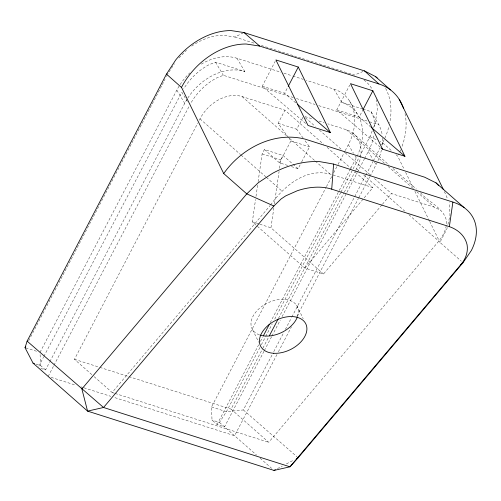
<?xml version="1.0" encoding="UTF-8"?>
<svg xmlns="http://www.w3.org/2000/svg" width="501" height="501" viewBox="0 0 501 501"><rect width="100%" height="100%" fill="white"/><g stroke="black" fill="none" stroke-linecap="round" stroke-linejoin="round"><path stroke-width="0.38" stroke-dasharray="2.5 1.88" d="M381.9 204.884L323.471 274.003L304.833 268.073L252.322 221.868L255.548 199.473M255.992 196.379L257.664 184.8M258.109 181.706L262.117 153.907L264.409 149.536L283.046 155.467L298.108 168.743L301.314 162.593M323.471 274.003L270.966 227.792L273.865 207.715M274.416 203.857L279.095 171.423M279.539 168.33L280.76 159.838L283.046 155.467M447.218 227.473L446.867 228.976L439.947 242.39L461.289 261.171M447.919 224.461L450.011 215.43L449.172 202.667M359.424 156.769L369.932 136.648L372.155 131.005M373.514 127.567L375.249 123.171L377.197 110.289A55.373 41.401 -48.7 0 0 376.22 99.686M162.268 84.694L165.073 79.258M166.482 76.534L167.534 74.499M28.67 340.774L161.917 85.377M40.036 352.322L176.834 90.117A50.413 37.707 -48.6 0 1 189.791 72.921M38.815 366.175L43.524 357.15M43.881 356.462L181.825 92.234L187.299 101.415M40.806 368.423L45.56 369.938L49.53 362.317M49.893 361.622L184.719 103.35A50.413 37.707 -48.6 0 1 187.387 98.722M48.159 376.42L53.588 366.012M53.951 365.317L189.29 106.024M91.852 374.629L74.467 359.311L197.82 123.014M199.266 120.246L199.993 118.856A35.289 26.39 -48.6 0 1 242.064 96.555L284.937 110.189L323.608 144.263M305.654 123.434L262.223 86.178L275.193 61.322M295.747 102.862L284.593 93.299L287.837 87.08M288.595 137.8L278.093 123.309L284.937 110.189M303.124 138.057L296.73 129.239L303.218 116.814M287.668 165.424L279.47 162.812L290.874 140.95L289.052 138.426M301.671 161.911L309.512 146.881L304.946 140.581M380.221 147.162L336.791 109.907L349.761 85.051M370.903 127.091L359.167 117.021L362.768 110.12M263.983 351.282L224.517 426.871L217.058 424.504L212.004 420.051L211.541 406.881L326.088 187.336M326.452 186.641L331.869 176.252M333.679 172.789L337.655 165.173M338.012 164.478L344.882 151.321M345.239 150.626L348.339 144.689A50.413 37.707 -48.6 0 0 333.873 89.097L306.28 80.317M217.058 424.504L258.629 344.876M260.439 341.413L262.605 337.254M270.196 322.713L338.876 191.157M339.24 190.461L350.443 169M350.806 168.305L356.224 157.921A50.413 37.707 -48.6 0 0 357.557 155.216M259.9 347.531L226.383 411.766L219.457 422.424L212.004 420.051M261.347 344.751L265.33 337.123M265.687 336.428L272.206 323.94M274.736 319.087L340.605 192.835M340.968 192.146L359.06 157.458M420.489 192.71C428.524 202.266 443.316 207.558 446.46 220.572C447.055 228.237 443.448 235.27 438.801 241.113L268.73 442.32L231.067 409.135L262.537 348.846M262.9 348.151L268.686 337.067M278.456 318.354L343.93 192.929M344.293 192.24L355.503 170.76M355.867 170.064L356.587 168.68A35.289 26.39 -48.6 0 0 346.467 129.772L327.829 123.841M264.34 350.587L271.586 336.716M271.943 336.021L280.272 320.07M282.082 316.607L357.025 173.045M357.388 172.357L364.265 159.18M364.628 158.485L368.248 151.546A50.413 37.707 -48.6 0 0 374.028 134.656M211.541 406.881L226.383 411.766L243.361 409.931L272.319 354.439M273.765 351.664L283.898 332.244M285.351 329.464L291.501 317.672M291.864 316.983L365.699 175.469M366.062 174.774L372.938 161.598M373.301 160.902L380.178 147.72M381.624 144.946L382.708 142.866L380.021 141.558M276.965 354.539L234.581 435.726L113.777 397.293M278.412 351.765L291.45 326.784M296.886 316.375L358.465 198.402M358.829 197.713L369.694 176.891M370.057 176.202L376.063 164.66A50.413 37.707 -48.6 0 0 381.418 149.993M169.056 71.887L174.379 63.784M94.169 376.671L112.136 392.496L270.089 205.623M270.596 205.028C283.729 186.253 305.403 167.873 329.946 173.991L372.825 187.631L304.833 268.073M382.401 204.289L391.469 193.561L434.348 207.201L440.366 210.226M178.907 57.934L186.491 50.244M166.476 74.11L168.236 73.14M277.448 468.61L282.276 466.08M286.409 463.907L293.999 459.931M191.739 46.117A55.373 41.433 -48.7 0 1 223.509 35.295L234.85 37.024L243.937 32.546M363.031 71.493L354.389 75.062L294.619 56.043M187.806 98.071A50.413 37.707 -48.6 0 1 244.826 71.493L215.518 62.168L208.886 64.792A50.413 37.707 -48.6 0 0 183.685 88.915M293.436 97.589L223.34 75.288L216.701 77.912A50.413 37.707 -48.6 0 0 190.361 104.02M25.764 347.932L37.894 351.658M36.034 364.07L40.5 365.486L45.56 369.938M234.85 37.024L254.771 43.362M261.416 45.478L293.88 55.805M201.302 64.128A50.413 37.707 -48.6 0 1 236.935 58.254L280.929 72.25M283.91 73.202L292.114 75.808M292.86 76.046L303.299 79.371M333.873 89.097L341.763 102.336L362.279 108.867M363.012 109.099L371.072 111.66L378.888 124.78L381.28 130.273A50.413 37.707 -48.6 0 1 382.213 135.232M262.223 86.178L284.593 93.299M336.791 109.907L359.167 117.021M296.417 98.54L315.06 104.471M318.742 105.642L368.799 121.568M369.538 121.806L378.888 124.78M305.046 116.589L313.119 119.157M318.993 121.029L324.134 122.664M278.093 123.309L296.73 129.239M290.874 140.95L309.512 146.881M262.117 153.907L280.76 159.838M291.4 166.608L298.108 168.743M252.322 221.868L259.036 223.997M259.781 224.235L270.966 227.792M74.467 359.311L99.079 367.139M99.824 367.377L128.162 376.395M128.907 376.633L231.067 409.135M112.136 392.496L114.372 393.21M115.117 393.448L268.73 442.32M51.14 377.366L75 384.956M80.968 386.853L83.204 387.567M83.949 387.805L110.796 396.347M369.932 136.648L376.658 139.923M243.361 409.931L296.955 456.73M352.679 132.965L388.92 164.898M393.016 168.505L416.394 189.109M346.467 129.772L384.549 163.326M388.062 166.42L413.256 188.62M416.769 191.714L434.348 207.201M305.334 117.672L315.298 126.446M319.4 130.06L341.663 149.68M345.176 152.774L370.377 174.974M374.479 178.588L391.469 193.561M356.587 168.68L360.113 171.78M363.638 174.887L404.745 211.103M408.854 214.729L438.801 241.113M327.122 147.363L351.145 168.53M355.247 172.144L372.825 187.631M242.064 96.555L287.179 136.303M289.522 138.37L314.716 160.564M315.304 161.084L329.946 173.991M199.993 118.856L240.511 154.559M241.1 155.078L265.762 176.803M266.35 177.323L282.201 191.294M219.457 422.424L256.606 455.115M260.088 458.177L271.68 468.379M264.409 149.536L279.47 162.812M382.708 142.866L391.957 151.089M396.003 154.69L397.738 156.231L404.263 169.538M349.46 100.889L357.351 114.128M368.248 151.546L372.938 159.418M374.504 162.042L376.063 164.66M348.339 144.689L353.468 153.287M355.046 155.936L356.224 157.921M236.935 58.254L244.826 71.493M215.518 62.168L223.34 75.288M176.834 90.117L184.719 103.35M405.635 172.338L413.525 188.451M414.897 191.25L429.313 220.672M429.658 221.373L439.947 242.39M296.786 305.585L303.199 318.686M252.654 329.808L258.735 342.221M371.072 111.66L373.464 117.159A50.413 37.707 -48.6 0 1 374.667 128.099M444.393 191.564L447.675 199.198M40.118 354.645L40.5 365.486M341.763 102.336A50.413 37.707 -48.6 0 1 357.864 154.533M405.021 113.639A65.537 49.017 -48.6 0 1 401.902 146.843M400.756 149.774A65.537 49.017 -48.6 0 1 398.464 154.822M382.451 138.201A50.413 37.707 -48.6 0 1 382.069 146.292M385.62 88.42A65.531 48.891 -48.9 0 1 389.715 123.021M388.626 127.617A65.531 48.891 -48.9 0 1 382.607 142.835M364.014 80.003A55.373 41.401 -48.7 0 1 372.519 89.823M259.324 334.875A25.207 16.339 -26.1 0 1 254.546 313.758A25.207 16.339 -26.1 0 1 284.105 299.347A25.207 16.339 -26.1 0 1 297.688 316.169"/><path stroke-width="0.75" d="M377.184 77.937A65.531 48.891 -48.9 0 0 375.437 76.521L364.471 70.898L243.937 32.546L231.024 30.58A65.531 49.035 -48.7 0 0 175.782 59.863L166.476 74.11L27.117 341.131L103.544 407.495L289.979 466.807L460.269 265.336C465.335 259.581 468.322 252.567 467.095 244.814C465.135 235.827 457.795 229.514 449.347 226.64L331.725 189.171L333.597 164.077L319.776 161.641A65.512 42.46 -26.1 0 0 272.481 173.365L258.347 182.677L246.78 193.874L81.876 388.958L87.575 411.114L273.997 470.42L289.979 466.807L298.133 457.757L463.018 262.693L471.341 250.519A65.537 42.479 -26.1 0 0 452.885 202.078L333.597 164.077M449.347 226.64L452.885 202.078M331.731 189.171A49.912 32.352 -26.1 0 0 297.275 190.756L285.758 195.86L281.218 198.884L273.865 206.005L103.544 407.495L87.575 411.114L33.053 363.125L25.05 347.713L27.117 341.131M25.05 347.713L25.776 346.329M288.194 86.391L298.283 67.059L275.913 59.945L308.002 125.45L330.372 132.565L298.283 67.059M363.125 109.425L372.85 90.787L350.481 83.667L382.57 149.173L404.946 156.293L372.85 90.787M263.326 335.87L269.475 324.103M269.413 335.683L278.093 319.049M273.865 206.005L246.78 193.874L223.722 173.553C241.488 148.233 274.291 131.087 305.316 139.184L424.597 177.179L436.014 182.865L464.126 207.608M460.269 265.336L463.018 262.693M273.997 470.42L275.381 469.7M296.755 458.484L298.133 457.757M403.656 108.611A65.537 49.017 -48.6 0 0 378.931 83.968L259.7 46.073L246.129 44.007A65.537 49.192 -48.7 0 0 181.456 87.456M33.053 363.125L34.544 363.601M371.492 127.592L404.946 156.293M381.399 148.164L382.57 149.173M243.937 32.546L259.7 46.073M297.506 104.371L330.372 132.565M166.476 74.11L181.562 87.493L223.722 173.553M375.437 76.528L390.467 89.898M364.471 70.898L378.931 83.968M436.014 182.865L438.632 185.583M399.191 99.292L443.366 189.466M297.45 316.857A25.207 16.339 -26.1 0 1 260.006 335.106M273.778 353.286A25.207 16.339 -26.1 0 0 306.75 326.821A25.207 16.339 -26.1 0 0 268.968 324.698A25.207 16.339 -26.1 0 0 273.778 353.286"/></g></svg>
